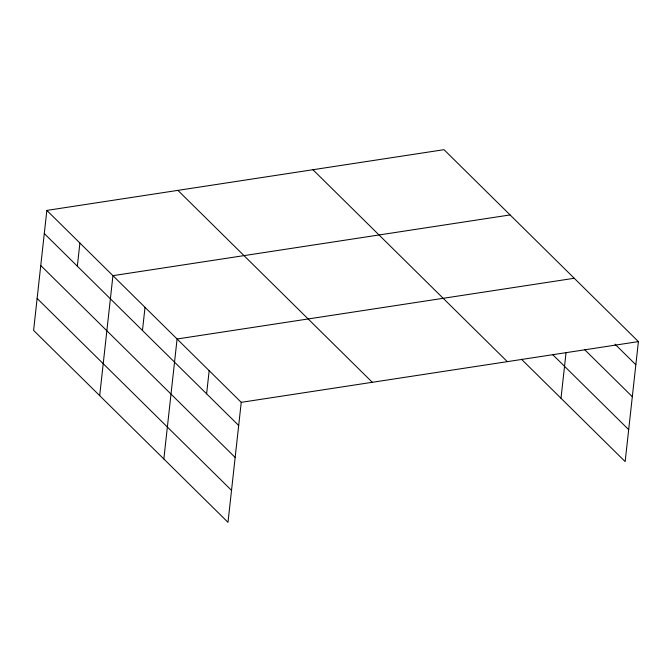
<?xml version="1.0" encoding="UTF-8"?>
<svg xmlns="http://www.w3.org/2000/svg" width="672" height="672" viewBox="0 0 672 672"><rect width="100%" height="100%" fill="white"/><g stroke="black" fill="none" stroke-linecap="round" stroke-linejoin="round"><path stroke-width="1.01" d="M46.847 210.412L33.6 330.397L227.993 522.32L241.24 402.335L46.847 210.412L444.007 149.68L638.4 341.603L625.153 461.588L521.464 359.226M77.339 266.188L79.892 243.037M99.691 395.657L112.938 275.663L510.098 214.931M142.464 330.481L145.018 307.331M163.842 458.993L177.089 338.999L574.249 278.267M206.615 393.817L209.168 370.667M561.002 398.252L566.009 352.926M241.24 402.335L638.4 341.603M614.956 344.131L635.846 364.753M584.573 349.574L632.318 396.707M552.594 354.514L628.681 429.635M312.942 169.714L507.335 361.645M177.912 190.369L372.305 382.292M44.293 233.562L238.686 425.485M40.765 265.516L235.158 457.439M37.128 298.444L231.521 490.367"/></g></svg>
